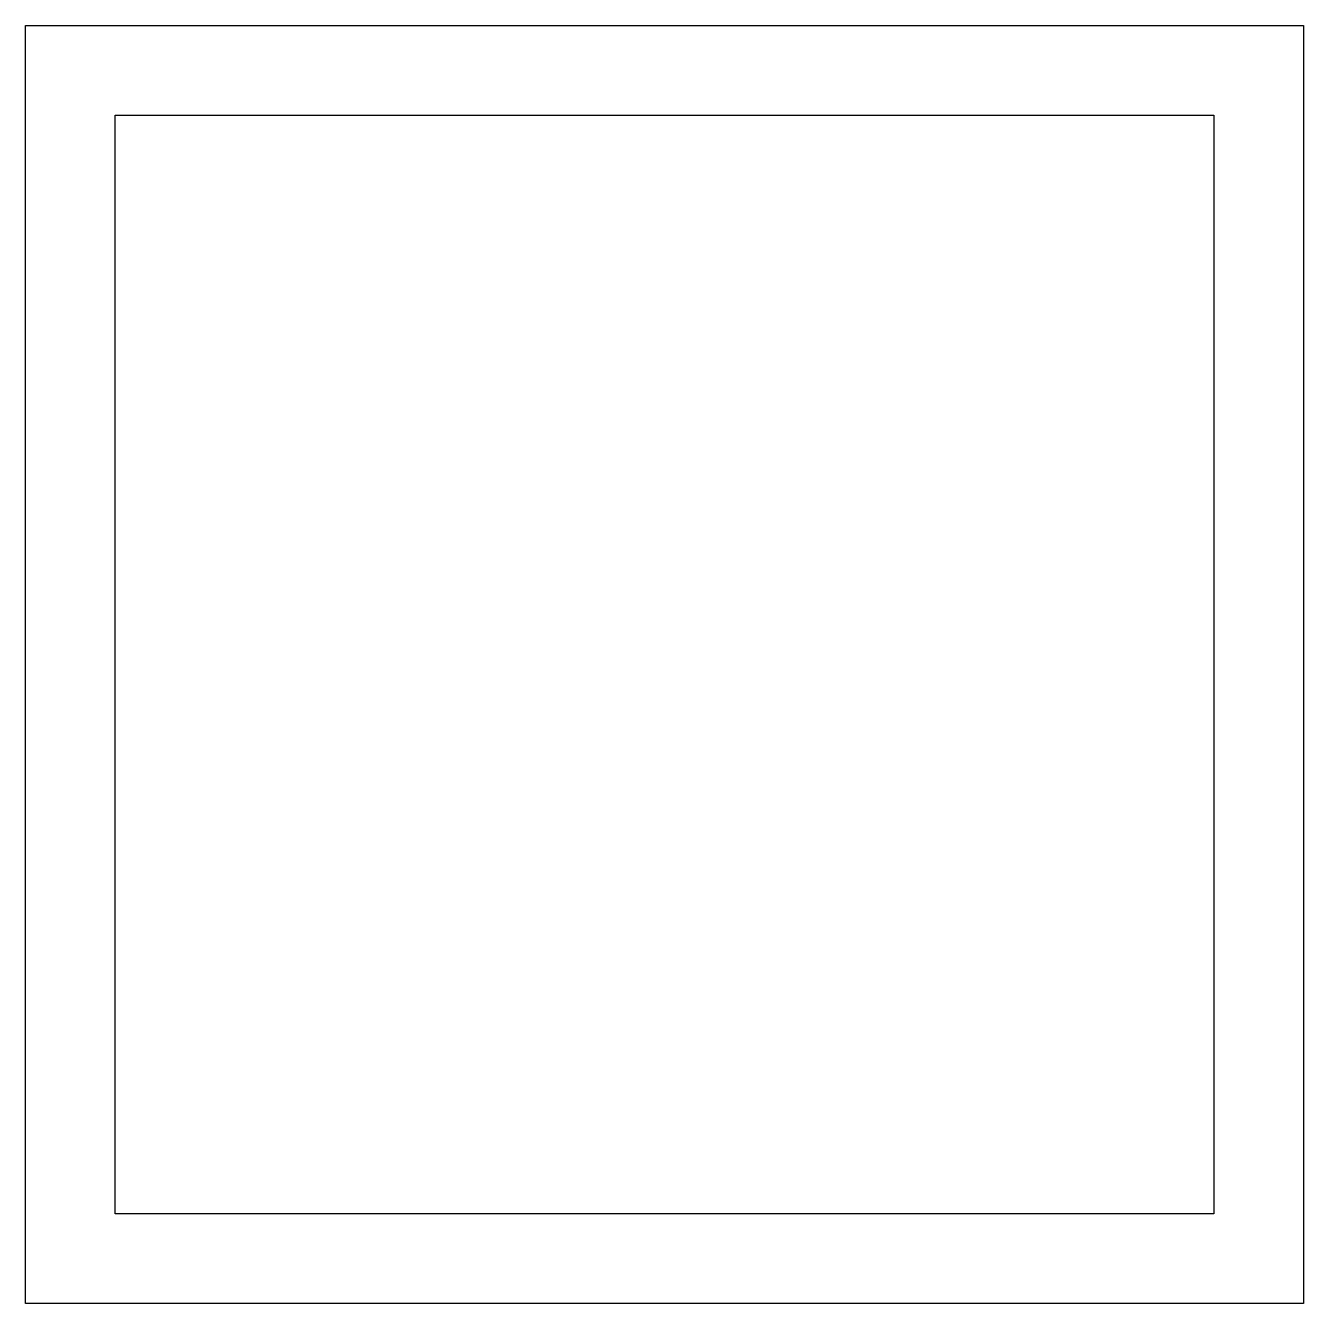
# Model space of a CAD drawing. Extents: x 0 to 1000, y -1000 to 0.
import ezdxf

# ---------------------------------------------------------------- set-up
doc = ezdxf.new("R2010")
doc.units = 0
doc.header["$LTSCALE"] = 100
doc.layers.get('0').update_dxf_attribs({"linetype": 'CONTINUOUS'})

msp = doc.modelspace()

# ---------------------------------------------------------------- linework, layer by layer
at = {"color": 0}
for points in [[(0, 0), (1000, 0), (1000, -1000), (0, -1000)], [(70, -70), (930, -70), (930, -930), (70, -930)]]:
    msp.add_lwpolyline(points, close=True, dxfattribs=at)

doc.saveas('drawing.dxf')
